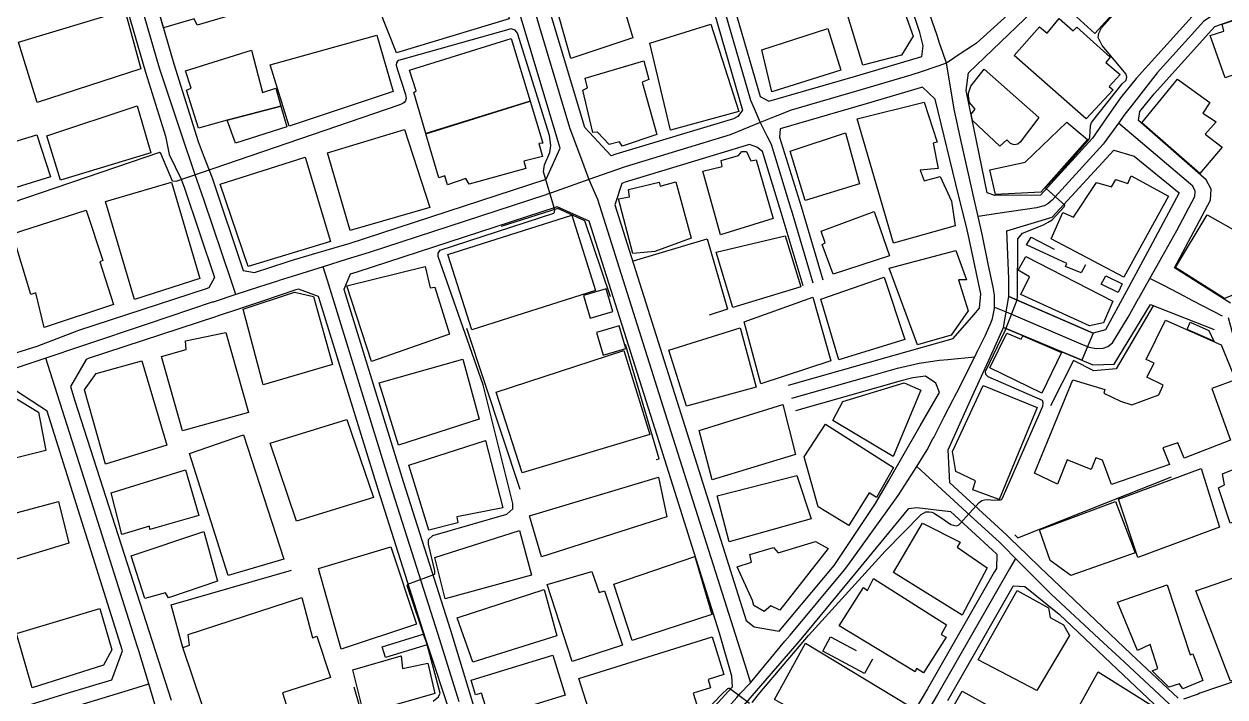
# Model space of a CAD drawing. Header units: millimetres. Extents: x 198785 to 203305, y 542885 to 545889.
# Drawn here: x 201614.2 to 201817.6, y 545173.6 to 545287.6 of the extents above; entities that cross this region are included whole.
import ezdxf

# ---------------------------------------------------------------- set-up
doc = ezdxf.new("R2010")
doc.units = ezdxf.units.MM
doc.linetypes.add('FENCE_25K', pattern=[54.3, 28.7, -9.2, -16.4])
doc.linetypes.add('HIDDEN_BULD_25K', pattern=[28.8, 18.4, -10.4])
for name, color, linetype in [('A0013117', 253, 'Continuous'), ('A0023217', 253, 'Continuous'), ('B0014111', 253, 'Continuous'), ('B0014112', 253, 'Continuous'), ('B0014113', 253, 'Continuous'), ('B0014115', 253, 'Continuous'), ('B0014116', 253, 'Continuous'), ('B0024120', 253, 'Continuous'), ('B0024127', 253, 'Continuous'), ('C0390130', 253, 'Continuous'), ('F0017111', 253, 'Continuous')]:
    doc.layers.add(name, color=color, linetype=linetype)

msp = doc.modelspace()

# ---------------------------------------------------------------- linework, layer by layer
at = {"layer": 'A0013117'}
for points in [[(201743.69, 545345.31), (201721.57, 545338.39), (201721.46, 545338.35), (201720.17, 545336.83), (201720.45, 545336.01), (201730.88, 545302.95), (201738.88, 545275.35), (201740.36, 545274.54), (201755.43, 545278.93), (201766.25, 545282.12), (201766.5, 545283.94), (201765.92, 545286.21), (201759.33, 545305.96), (201746.06, 545343.44), (201743.69, 545345.31)], [(201713.66, 545265.3), (201709.21, 545270.09), (201700.8, 545298.15), (201691.92, 545326.88), (201694.39, 545330.19), (201704.32, 545333.05), (201713.35, 545335.75), (201716.67, 545336.27), (201717.11, 545334.93), (201727.53, 545301.94), (201735.9, 545273.05), (201735.12, 545271.95), (201734.37, 545271.6), (201714.44, 545265.57), (201713.66, 545265.3)], [(201786.35, 545258.63), (201778.6, 545258.6), (201777.35, 545259.01), (201773.79, 545276.36), (201774.19, 545279.35), (201783.64, 545288.45), (201789.5, 545294.59), (201798.7, 545304.94), (201799.98, 545306.38), (201803.17, 545310.14), (201803.19, 545310.17), (201808.86, 545316.86), (201810.56, 545318.41), (201813.65, 545320.88), (201817.63, 545320.24), (201818.3, 545319.75), (201827.93, 545295.69), (201826.49, 545295.19), (201813.58, 545290.63), (201802.57, 545278.4), (201799.89, 545275.11), (201797.55, 545271.74), (201795.17, 545268.29), (201786.35, 545258.63)], [(201604.29, 545270.56), (201594.74, 545298.5), (201599.21, 545303.85), (201613.65, 545319.14), (201616.47, 545319.51), (201622.8, 545313.97), (201626.05, 545307.87), (201626.32, 545307.09), (201627.32, 545304.2), (201629.23, 545298.71), (201634.79, 545279.46), (201638.17, 545268.65), (201638.82, 545265.51), (201640.82, 545261.36), (201641.41, 545259.85), (201646.49, 545244.7), (201645.53, 545242.94), (201645.09, 545242.79), (201623.46, 545235.69), (201623.17, 545235.58), (201616.43, 545233.03), (201610.27, 545231.1), (201610.16, 545231.07), (201583.89, 545222.45)], [(201633.99, 545300.23), (201639.58, 545280.9), (201643.7, 545267.71), (201644.58, 545265.46), (201646.11, 545261.55), (201651.37, 545245.88), (201653.28, 545245.53), (201658.77, 545247.37), (201660.01, 545247.73), (201664.07, 545248.92), (201668.11, 545250.1), (201669.14, 545250.4), (201702.63, 545261.35), (201705.02, 545266.63), (201696, 545296.74)], [(201818.54, 545240.36), (201809.06, 545246.35), (201815.17, 545257.78), (201815.23, 545259.67), (201814.43, 545261.26), (201802.94, 545271.29), (201803.17, 545272.8), (201805.61, 545275.8), (201815.87, 545287.2), (201827.81, 545291.41)], [(201743.66, 545226.43), (201761.6, 545231.53), (201771.59, 545234.36), (201775.06, 545238.35), (201776.05, 545239.48), (201776.28, 545241.95), (201774.26, 545251.24), (201773.82, 545253.25), (201772.55, 545258.43), (201768.53, 545274.88), (201766.37, 545276.94), (201756.84, 545274.13), (201742.26, 545269.88), (201742.18, 545268.48), (201745.81, 545256.71), (201749.5, 545244.29)], [(201746.15, 545243.29), (201742.46, 545255.69), (201739.27, 545266.04), (201738.3, 545266.77), (201737.07, 545267.2), (201716.01, 545260.83), (201715.44, 545260.62), (201714.26, 545256.98), (201726.15, 545219.48), (201736.54, 545186.58), (201737.88, 545185.52), (201742.08, 545184.78), (201751.41, 545195.89), (201758.39, 545206.43), (201760.65, 545210.33), (201765.98, 545219.55), (201769.26, 545225.21), (201768.61, 545226.77), (201766.89, 545227.98), (201764.75, 545227.67), (201762.75, 545227.18), (201744.89, 545222.1)], [(201795.28, 545235.28), (201780.99, 545241.46), (201781.02, 545244.54), (201780.63, 545252.62), (201788.35, 545254.89), (201798.75, 545266.28), (201802.24, 545265.26), (201809.84, 545259.01), (201804.86, 545249.74), (201800.9, 545242.39), (201797.38, 545235.84), (201795.28, 545235.28)], [(201711.42, 545147.82), (201701.36, 545148.91), (201696.64, 545151.29), (201694.71, 545158), (201691.84, 545167.42), (201686.51, 545184.88), (201678.49, 545210.1), (201668.43, 545242.66), (201668.42, 545242.69), (201669.5, 545245.3), (201670.62, 545245.63), (201704.41, 545256.67), (201704.48, 545256.7), (201709.86, 545254.31), (201721.38, 545217.98), (201731.96, 545184.5), (201734.05, 545177.19), (201734.12, 545175.29), (201720.39, 545160.22), (201714.07, 545149.48), (201711.42, 545147.82)], [(201660.73, 545242.73), (201660.26, 545242.59), (201654.6, 545240.7), (201650.89, 545239.46), (201646.94, 545238.14), (201646.66, 545238.04), (201625.12, 545230.97), (201624.73, 545230.82), (201622.13, 545226.24), (201622.84, 545223.78), (201635.93, 545183.11), (201639.16, 545173.06)], [(201686.77, 545169.75), (201682.19, 545183.56), (201674.2, 545208.75), (201664.14, 545241.29), (201664.08, 545241.47), (201660.73, 545242.73)], [(201809.64, 545173.43), (201801.73, 545180.87), (201787.32, 545194.6), (201786.36, 545195.53), (201784.06, 545197.75), (201781.3, 545200.43), (201780.65, 545201.06), (201771.01, 545209.91), (201770.74, 545215.51), (201774.53, 545223.9), (201777.88, 545231.33), (201780.09, 545236.24), (201793.36, 545230.69), (201795.22, 545229.91), (201798.82, 545229.99), (201805, 545240.1), (201815.78, 545235.9)], [(201601.39, 545168.04), (201621.55, 545174.26), (201629.13, 545176.56), (201630.89, 545181.43), (201618.14, 545222.05), (201611.65, 545226.29), (201585.38, 545217.68)], [(201738.09, 545127.03), (201736.26, 545127.21), (201718.17, 545137.49), (201716.49, 545144.92), (201725.28, 545159.63), (201735.74, 545171.74), (201744.07, 545181.39), (201745.84, 545183.44), (201755.21, 545194.8), (201764.08, 545205.58), (201765.41, 545205.74), (201771.12, 545205.06), (201778.24, 545198.52), (201778.96, 545197.82), (201778.88, 545195.38), (201778.5, 545194.77), (201767.21, 545175.03), (201747.44, 545141.73), (201739.02, 545127.89), (201738.43, 545127.14), (201738.09, 545127.03)], [(201770.67, 545173.02), (201781.74, 545192.38), (201781.79, 545192.46), (201783.71, 545192.36), (201789.5, 545187.68), (201799.32, 545178.32), (201806.62, 545171.47)], [(201839.15, 545183.04), (201813.35, 545174.25), (201813.04, 545174.11), (201810.59, 545173.23)]]:
    msp.add_lwpolyline(points, dxfattribs=at)
at = {"layer": 'A0023217'}
for points in [[(201770.46, 545281.03), (201769.79, 545282.96), (201769.28, 545284.42), (201768.85, 545285.67), (201757.93, 545317.15), (201754.21, 545327.87), (201747.31, 545346.46), (201746.56, 545348.48), (201745.56, 545351.19)], [(201717.6, 545339.22), (201718.3, 545336.98), (201718.43, 545336.55), (201720.43, 545330.19), (201728.4, 545305), (201729.05, 545302.95), (201737.24, 545274.73), (201737.86, 545273.31), (201738.9, 545270.94)], [(201688.39, 545330.34), (201689.31, 545327.96), (201689.85, 545326.54), (201690.15, 545325.53), (201699.4, 545294.35), (201706.6, 545270.09), (201709.01, 545263.63), (201709.88, 545261.28)], [(201800.04, 545309.95), (201798.28, 545307.99), (201797.62, 545307.26), (201785.97, 545294.26), (201784.38, 545292.48), (201775.52, 545284.41), (201774.66, 545283.84), (201772.95, 545282.7), (201770.46, 545281.03)], [(201650.1, 545241.83), (201649.3, 545244.2), (201644.72, 545257.75), (201643.17, 545262.28), (201642.38, 545264.6), (201641.65, 545266.78), (201639.29, 545273.88), (201637.19, 545280.18), (201631.61, 545299.47), (201629.61, 545305.25), (201629.13, 545306.62)], [(201831.92, 545294.96), (201828.67, 545293.83), (201827.15, 545293.3), (201819.36, 545290.55), (201816.98, 545289.66), (201815.19, 545288.9), (201813.98, 545288.09), (201812.98, 545286.98), (201806.12, 545279.35), (201801.78, 545273.78), (201800.66, 545272.34), (201799.57, 545270.85)], [(201770.46, 545281.03), (201766.31, 545279.62), (201764.4, 545278.97), (201756.14, 545276.53), (201753.83, 545275.86), (201744.11, 545273.03), (201741.42, 545271.95), (201738.9, 545270.94)], [(201775.81, 545255.04), (201774.98, 545258.72), (201774.92, 545258.97), (201772.77, 545268.5), (201771.71, 545273.19), (201770.89, 545278.33), (201770.46, 545281.03)], [(201738.9, 545270.94), (201736.01, 545269.77), (201733.8, 545268.87), (201725.31, 545266.28), (201716.05, 545263.45), (201714.56, 545262.93), (201709.88, 545261.28)], [(201738.9, 545270.94), (201740, 545268.71), (201740.73, 545267.26), (201744.1, 545256.32), (201744.14, 545256.2), (201747.83, 545243.79)], [(201799.57, 545270.85), (201797.13, 545267.52), (201796.96, 545267.28), (201789.39, 545259), (201788.31, 545257.82), (201787.62, 545257.17), (201786.96, 545256.86), (201785.68, 545256.51), (201779.13, 545255.54), (201775.81, 545255.04)], [(201804.88, 545244.54), (201806.56, 545247.54), (201806.88, 545248.11), (201809.45, 545252.68), (201812.51, 545258.4), (201812.54, 545259.34), (201812.14, 545260.14), (201811.74, 545260.48), (201801.01, 545269.62), (201799.57, 545270.85)], [(201709.88, 545261.28), (201703.54, 545259.05), (201703.51, 545259.04), (201702.44, 545258.66), (201686.18, 545253.35), (201672.7, 545248.94), (201668.79, 545247.73), (201664.88, 545246.51)], [(201709.88, 545261.28), (201710.88, 545258.99), (201711.33, 545257.94), (201723.78, 545218.62), (201736.57, 545178.21), (201737.25, 545176.05)], [(201778.59, 545239.68), (201778.59, 545241.29), (201778.54, 545241.72), (201778.35, 545243.08), (201777.57, 545246.73), (201776.51, 545251.73), (201775.81, 545255.04)], [(201664.88, 545246.51), (201660.39, 545245.09), (201657.44, 545244.16), (201657.17, 545244.08), (201654.09, 545243.1), (201653.96, 545243.06), (201650.1, 545241.83)], [(201687.94, 545172.79), (201684.35, 545184.22), (201677.1, 545207.06), (201676.35, 545209.42), (201665.61, 545244.16), (201664.88, 545246.51)], [(201778.59, 545239.68), (201780.54, 545238.85), (201793.56, 545233.31), (201794.57, 545232.88), (201795.78, 545232.67), (201796.94, 545232.71), (201797.75, 545233.03), (201798.53, 545233.61), (201801.19, 545237.97), (201802.96, 545241.12), (201803.01, 545241.21), (201804.88, 545244.54)], [(201817.16, 545238.13), (201812.14, 545240.75), (201809.81, 545241.96), (201807.12, 545243.37), (201804.88, 545244.54)], [(201650.1, 545241.83), (201646.24, 545240.54), (201646.1, 545240.49), (201635.11, 545236.81), (201624.29, 545233.18), (201623.99, 545233.08), (201617.95, 545231.05)], [(201775.21, 545231.28), (201775.75, 545232.36), (201775.8, 545232.46), (201776.92, 545234.71), (201777.03, 545234.93), (201777.99, 545237.12), (201778.25, 545237.72), (201778.59, 545239.43), (201778.59, 545239.68)], [(201617.95, 545231.05), (201610.96, 545228.71), (201610.9, 545228.69), (201609.35, 545228.17), (201597.77, 545224.37), (201584.63, 545220.07)], [(201635.36, 545175.84), (201633.68, 545181.43), (201633.41, 545182.27), (201632.67, 545184.62), (201626.05, 545205.5), (201618.68, 545228.73), (201617.95, 545231.05)], [(201744.27, 545224.27), (201757.38, 545227.99), (201762.17, 545229.35), (201765.82, 545230.17), (201769.23, 545230.66), (201770.69, 545230.81), (201775.21, 545231.28)], [(201765.4, 545212.69), (201767.19, 545215.51), (201768.15, 545217.36), (201768.27, 545217.6), (201770.06, 545221.08), (201771.59, 545224.05), (201771.86, 545224.57), (201772.19, 545225.21), (201775.21, 545231.28)], [(201737.25, 545176.05), (201743.09, 545183.06), (201743.96, 545184.11), (201753.15, 545195.17), (201753.75, 545195.89), (201761.68, 545206.97), (201762.24, 545207.75), (201762.37, 545207.95), (201765.4, 545212.69)], [(201765.4, 545212.69), (201767.53, 545210.73), (201773.84, 545204.94), (201779.45, 545199.79), (201779.81, 545199.44), (201779.85, 545199.4), (201780.12, 545199.12), (201782.13, 545197.1)], [(201782.13, 545197.1), (201781.12, 545195.33), (201768.94, 545174.03), (201753.56, 545148.12), (201749.16, 545140.7), (201740.66, 545126.75), (201740.02, 545125.93), (201739.3, 545125.44), (201738.13, 545125.1), (201736.59, 545125.14), (201735.35, 545125.43), (201717.38, 545135.64), (201716.69, 545136.16), (201716.3, 545136.75), (201715.59, 545138.09), (201713.68, 545141.68)], [(201782.13, 545197.1), (201785.14, 545194.07), (201785.25, 545193.96), (201788.15, 545191.04), (201797.05, 545182.8), (201800.52, 545179.59), (201809.02, 545171.61), (201811.21, 545169.56)], [(201602.12, 545165.65), (201617.39, 545170.36), (201622.28, 545171.87), (201632.68, 545175.03), (201635.36, 545175.84)], [(201657.95, 545105.27), (201657.44, 545107.06), (201651.76, 545127.07), (201647.63, 545139.91), (201644.58, 545149.38), (201636.65, 545171.55), (201636.42, 545172.31), (201636.39, 545172.43), (201635.36, 545175.84)], [(201713.68, 545141.68), (201714.24, 545144.17), (201714.86, 545145.85), (201715.32, 545147.12), (201715.62, 545147.95), (201718.21, 545152.12), (201723.09, 545160.22), (201723.49, 545160.68), (201734.91, 545173.55), (201735.14, 545173.8), (201735.45, 545174.14), (201737.25, 545176.05)]]:
    msp.add_lwpolyline(points, dxfattribs=at)
at = {"layer": 'B0014111'}
for points in [[(201786.1, 545271.82), (201782.9, 545267.6), (201782.51, 545267.3), (201781.93, 545267.18), (201781.75, 545267.21), (201781.26, 545267.4), (201780.68, 545268.01), (201779.48, 545266.94), (201774.87, 545271.3), (201774.64, 545272.37), (201775.29, 545273.21), (201774.34, 545274.35), (201774.14, 545275.49), (201774.15, 545275.92), (201774.54, 545277.1), (201776.83, 545279.97), (201786.1, 545271.82)], [(201777.35, 545195.5), (201773.12, 545187.49), (201761.46, 545194.73), (201766.4, 545203.1), (201772.78, 545199.87), (201772.25, 545198.98), (201777.35, 545195.5)]]:
    msp.add_lwpolyline(points, dxfattribs=at)
at = {"layer": 'B0014112'}
for points in [[(201806.14, 545297.72), (201795.57, 545286.02), (201789.32, 545291.66), (201790.6, 545293.08), (201789.81, 545293.79), (201799.1, 545304.08), (201806.14, 545297.72)], [(201649.3, 545289.15), (201643.54, 545287.45), (201643.07, 545288.53), (201637.86, 545286.98), (201635.47, 545295.28), (201646.94, 545298.65), (201649.3, 545289.15)], [(201717.31, 545285.29), (201706.85, 545281.79), (201703.74, 545292.87), (201714.23, 545295.75), (201717.31, 545285.29)], [(201829.12, 545290.78), (201831.63, 545283.51), (201817.6, 545278.5), (201815.1, 545285.71), (201817.39, 545286.44), (201817.1, 545287.63), (201826.2, 545290.68), (201826.59, 545289.79), (201829.12, 545290.78)], [(201752.56, 545279.83), (201740.86, 545276.14), (201739.16, 545283.25), (201750.36, 545286.9), (201752.56, 545279.83)], [(201652.73, 545283.23), (201654.61, 545276.02), (201656.86, 545276.75), (201657.71, 545273.74), (201648.63, 545271.37), (201643.77, 545269.99), (201641.73, 545276.42), (201642.56, 545276.77), (201641.59, 545279.71), (201652.73, 545283.23)], [(201817.13, 545266.79), (201813.34, 545262.31), (201803.54, 545270.89), (201809.55, 545278.31), (201815.04, 545274.34), (201813.84, 545272.51), (201816.08, 545271.04), (201814.26, 545268.96), (201817.13, 545266.79)], [(201658.71, 545270.22), (201650.05, 545267.45), (201648.64, 545271.35), (201657.71, 545273.72), (201658.71, 545270.22)], [(201618.71, 545261.73), (201606.46, 545257.96), (201604.25, 545265.17), (201616.42, 545268.85), (201618.71, 545261.73)], [(201801.7, 545261.9), (201808.03, 545258.45), (201800.46, 545244.77), (201788.18, 545251.23), (201790.16, 545255.73), (201791.94, 545254.94), (201795.85, 545260.78), (201798.39, 545260.06), (201799.11, 545261.3), (201801.14, 545260.62), (201801.7, 545261.9)], [(201643.98, 545244.54), (201632.95, 545240.99), (201628.03, 545257.55), (201639.2, 545260.82), (201643.98, 545244.54)], [(201724.61, 545260.91), (201727.18, 545251.33), (201721.06, 545249.11), (201717.32, 545248.77), (201714.91, 545258.03), (201716.77, 545258.34), (201716.57, 545259.6), (201721.78, 545260.82), (201721.95, 545260.18), (201724.61, 545260.91)], [(201760.78, 545248.38), (201751.23, 545245.27), (201749.38, 545250.28), (201749.9, 545250.57), (201749.24, 545252.54), (201758.2, 545255.88), (201760.78, 545248.38)], [(201745.76, 545243.12), (201734.24, 545239.59), (201731.41, 545248.98), (201743.13, 545251.78), (201745.76, 545243.12)], [(201797, 545236.99), (201794.67, 545236.48), (201783.05, 545241.84), (201784.49, 545244.79), (201782.58, 545245.94), (201783.87, 545248.25), (201798.58, 545240.7), (201797, 545236.99)], [(201766.08, 545225.59), (201761.42, 545214.34), (201751.18, 545220.49), (201752.86, 545223.69), (201763.27, 545226.84), (201766.08, 545225.59)], [(201744.88, 545214.71), (201730.76, 545210.4), (201728.55, 545218.76), (201742.72, 545223.19), (201744.88, 545214.71)], [(201673.43, 545207.41), (201660.37, 545203.43), (201655.93, 545216.65), (201668.89, 545220.61), (201673.43, 545207.41)], [(201761.49, 545212.52), (201758.58, 545207.42), (201757.32, 545208.22), (201753.9, 545202.69), (201748.69, 545205.86), (201746.36, 545214.33), (201749.95, 545219.83), (201761.49, 545212.52)], [(201687.68, 545203.12), (201682.77, 545201.88), (201679.41, 545212.92), (201692.39, 545217.1), (201695.34, 545205.67), (201687.53, 545204.15), (201687.68, 545203.12)], [(201825.58, 545214.8), (201829.69, 545202.52), (201825.88, 545200.82), (201825.5, 545201.57), (201820.51, 545200.08), (201819.4, 545203.35), (201818.47, 545203.08), (201816.49, 545209.04), (201817.5, 545209.58), (201817.15, 545211.43), (201825.58, 545214.8)], [(201816.67, 545202.39), (201802.81, 545197.25), (201799.57, 545207.12), (201813.58, 545212.33), (201816.67, 545202.39)], [(201643.86, 545204.4), (201635.55, 545201.98), (201635.49, 545202.59), (201630.8, 545201.17), (201628.97, 545208.2), (201641.6, 545212.13), (201643.86, 545204.4)], [(201646.98, 545193.22), (201638.7, 545190.41), (201638.17, 545191.28), (201634.69, 545190.32), (201632.36, 545197.54), (201644.71, 545201.64), (201646.98, 545193.22)], [(201700.17, 545194.26), (201685.54, 545190.23), (201683.82, 545197.25), (201698.15, 545201.85), (201700.17, 545194.26)], [(201730.72, 545187.59), (201717.23, 545183.2), (201714.09, 545192.76), (201727.83, 545197.43), (201730.72, 545187.59)], [(201710.39, 545194.88), (201711.61, 545191.32), (201712.52, 545191.61), (201715.55, 545182.41), (201707.07, 545179.63), (201702.81, 545192.71), (201710.39, 545194.88)], [(201704.48, 545183.97), (201690.26, 545179.5), (201687.6, 545187.03), (201702.33, 545191.82), (201704.48, 545183.97)], [(201791.24, 545184.06), (201785.74, 545174.72), (201775.81, 545179.9), (201782.41, 545191.68), (201787.71, 545188.74), (201788, 545187.08), (201790.24, 545185.87), (201791.24, 545184.06)], [(201678.07, 545180.58), (201678.33, 545178.43), (201682.63, 545179.36), (201683.78, 545174.21), (201671.8, 545170.77), (201669.92, 545178.2), (201678.07, 545180.58)]]:
    msp.add_lwpolyline(points, dxfattribs=at)
at = {"layer": 'B0014113'}
for points in [[(201762.84, 545282.34), (201756.27, 545280.64), (201750.39, 545300.06), (201758.58, 545302.99), (201764.79, 545285.57), (201762.84, 545282.34)], [(201696.41, 545288.49), (201677.31, 545282.73), (201674.38, 545290.15), (201694.31, 545296.15), (201696.41, 545288.49)], [(201634.04, 545280.05), (201616.46, 545274.36), (201613.32, 545284.58), (201631.32, 545289.97), (201634.04, 545280.05)], [(201735.27, 545272.79), (201723.69, 545269.64), (201720.23, 545284.41), (201730.52, 545287.63), (201735.27, 545272.79)], [(201789.54, 545288.56), (201791.9, 545286.48), (201792.52, 545287.09), (201798.13, 545282.01), (201797.4, 545281.09), (201799.86, 545279.1), (201798, 545277.07), (201798.66, 545276.5), (201794.1, 545271.6), (201781.89, 545282.32), (201786.17, 545287.16), (201787.49, 545286.06), (201789.54, 545288.56)], [(201676.75, 545276.19), (201659.11, 545270.35), (201655.94, 545280.74), (201673.98, 545285.72), (201676.75, 545276.19)], [(201699.94, 545274.58), (201682.28, 545269.1), (201680.27, 545276.03), (201680.63, 545276.33), (201679.5, 545279.8), (201696.74, 545285.18), (201699.94, 545274.58)], [(201718.9, 545277.76), (201721.38, 545268.9), (201715.51, 545266.95), (201715.08, 545267.66), (201713.34, 545267.24), (201711.35, 545269.3), (201710.57, 545269.26), (201708.84, 545276.42), (201709.63, 545276.85), (201709.25, 545278.44), (201719.19, 545281.39), (201720.06, 545278.23), (201718.9, 545277.76)], [(201635.7, 545265.82), (201620.41, 545261.16), (201618.09, 545268.69), (201633.4, 545273.78), (201635.7, 545265.82)], [(201699.18, 545263.14), (201689.59, 545260.5), (201689.05, 545261.46), (201685.95, 545260.37), (201685.48, 545261.91), (201684.46, 545261.6), (201682.3, 545269.06), (201699.95, 545274.56), (201702.1, 545267.45), (201701.41, 545267.41), (201702.01, 545265.2), (201698.85, 545264.41), (201699.18, 545263.14)], [(201765.99, 545262.85), (201766.65, 545261.06), (201769.38, 545261.8), (201771.27, 545257.64), (201771.89, 545253.42), (201761.48, 545250.51), (201755.3, 545271.59), (201766.64, 545274.42), (201768.85, 545267.63), (201768.18, 545267.45), (201769.05, 545263.16), (201765.99, 545262.85)], [(201682.97, 545256.53), (201669.44, 545252.68), (201665.61, 545265.79), (201678.66, 545269.79), (201682.97, 545256.53)], [(201755.69, 545260.56), (201746.48, 545257.74), (201743.97, 545266.11), (201753.33, 545269.18), (201755.69, 545260.56)], [(201786.4, 545259.16), (201778.73, 545258.75), (201777.77, 545262.94), (201783.77, 545264.21), (201790.79, 545271.03), (201794.32, 545268.09), (201786.4, 545259.16)], [(201736.58, 545266.06), (201737.29, 545264.48), (201738.2, 545264.62), (201741.09, 545254.71), (201732.19, 545251.93), (201729.17, 545262.69), (201732.44, 545263.52), (201732.26, 545264.53), (201735.22, 545265.35), (201735.76, 545266.06), (201736.58, 545266.06)], [(201666.12, 545250.81), (201652.17, 545246.53), (201647.45, 545260.49), (201661.86, 545265.1), (201666.12, 545250.81)], [(201627.07, 545247.36), (201629.4, 545240.1), (201617.65, 545236.22), (201616.23, 545242.07), (201615.38, 545241.79), (201612.26, 545252.07), (201624.73, 545256.12), (201627.6, 545247.56), (201627.07, 545247.36)], [(201711.02, 545242.51), (201690.06, 545235.85), (201686.02, 545248.57), (201706.98, 545255.24), (201711.02, 545242.51)], [(201823.79, 545243.65), (201817.51, 545241.15), (201809.22, 545246.4), (201814.56, 545255.29), (201820.41, 545252.01), (201823.79, 545243.65)], [(201771.24, 545234.92), (201765.54, 545233.27), (201760.75, 545246.28), (201772, 545249.28), (201773.83, 545244.32), (201772.46, 545244.29), (201774.11, 545239.07), (201771.24, 545234.92)], [(201682.18, 545246.58), (201683.02, 545242.92), (201683.82, 545243.05), (201686.27, 545235.12), (201673.06, 545230.48), (201668.92, 545243.28), (201682.18, 545246.58)], [(201763.4, 545234.2), (201752.2, 545230.74), (201749.15, 545241.03), (201759.89, 545244.75), (201763.4, 545234.2)], [(201666.49, 545229.93), (201654.72, 545226.52), (201651.36, 545239.33), (201660.03, 545242.21), (201663.25, 545241.47), (201666.49, 545229.93)], [(201750.88, 545230.56), (201738.99, 545226.66), (201736.19, 545237.2), (201747.81, 545241.38), (201750.88, 545230.56)], [(201815.39, 545225.88), (201818.55, 545217.11), (201810.68, 545214.1), (201809.59, 545216.66), (201807.09, 545215.82), (201808.21, 545213.02), (201798.37, 545209.6), (201796.83, 545213.75), (201795.74, 545214.14), (201794.91, 545212.15), (201790.87, 545213.78), (201789.23, 545209.67), (201785.32, 545211.56), (201791.84, 545227.36), (201797.27, 545225.74), (201797.1, 545225.07), (201799.93, 545223.76), (201801.84, 545223.11), (201806.4, 545224.81), (201807.14, 545226.48), (201804.34, 545227.82), (201805.62, 545230.2), (201804.23, 545230.79), (201807.5, 545237.47), (201816.94, 545233.27), (201819.38, 545227.33), (201815.39, 545225.88)], [(201652.25, 545221.85), (201641.08, 545218.71), (201637.53, 545231.31), (201641.67, 545232.52), (201641.58, 545233.97), (201648.41, 545235.4), (201652.25, 545221.85)], [(201738.19, 545226.09), (201726.43, 545222.91), (201723.44, 545232.37), (201735.5, 545236.16), (201738.19, 545226.09)], [(201780.68, 545235.25), (201783.07, 545234.24), (201783.35, 545234.8), (201789.91, 545231.98), (201786.57, 545225.1), (201777.78, 545229.38), (201780.68, 545235.25)], [(201638.43, 545216.27), (201628.06, 545213.07), (201624.48, 545225.67), (201626.47, 545228.44), (201634.2, 545230.59), (201638.43, 545216.27)], [(201691.32, 545220.72), (201677.66, 545216.29), (201674.38, 545226.82), (201688.52, 545230.85), (201691.32, 545220.72)], [(201720.19, 545218.12), (201698.6, 545211.61), (201694.17, 545225.28), (201715.82, 545232.32), (201720.19, 545218.12)], [(201610.6, 545211.89), (201607.08, 545211.02), (201604.08, 545221.77), (201612.52, 545224.44), (201616.71, 545221.9), (201617.93, 545215.38), (201610.23, 545213.48), (201610.6, 545211.89)], [(201785.79, 545222.69), (201779.33, 545207.09), (201774.92, 545208.74), (201775.34, 545210.27), (201772.04, 545211.8), (201771.48, 545215.2), (201776.67, 545226.38), (201785.79, 545222.69)], [(201658.21, 545196.99), (201648.79, 545194.2), (201642.24, 545214.85), (201651.38, 545218.04), (201658.21, 545196.99)], [(201723.1, 545204.16), (201701.85, 545197.37), (201699.85, 545204.3), (201721.66, 545210.89), (201723.1, 545204.16)], [(201747.51, 545203.81), (201733.61, 545199.93), (201731.62, 545207.7), (201745.1, 545211.17), (201747.51, 545203.81)], [(201621.81, 545199.68), (201609.68, 545196.02), (201607.62, 545203.43), (201620.05, 545206.72), (201621.81, 545199.68)], [(201802.41, 545198.02), (201791.48, 545194.19), (201788.02, 545196.75), (201786.16, 545201.96), (201799.05, 545206.74), (201802.41, 545198.02)], [(201680.67, 545185.99), (201667.96, 545181.73), (201664.12, 545195.38), (201676.34, 545199.07), (201680.67, 545185.99)], [(201750.38, 545198.79), (201742.21, 545188.31), (201740.72, 545189.06), (201739.55, 545188.1), (201737.8, 545189.11), (201737.6, 545190), (201734.99, 545195.65), (201737.44, 545196.46), (201737.14, 545197.75), (201741.16, 545198.95), (201741.94, 545198.07), (201748.24, 545199.97), (201750.38, 545198.79)], [(201825.68, 545178.96), (201818.54, 545176.32), (201812.68, 545191.6), (201820.65, 545194.39), (201825.68, 545178.96)], [(201758.06, 545193.69), (201770.42, 545185.86), (201769.56, 545184.2), (201770.39, 545183.77), (201766.57, 545177.69), (201765.36, 545178.45), (201765.11, 545177.89), (201752.25, 545185.68), (201756.41, 545192.16), (201757.06, 545191.66), (201758.06, 545193.69)], [(201807.79, 545192.64), (201811.69, 545180.74), (201812.17, 545180.94), (201813.86, 545176.4), (201810.47, 545175.02), (201809.89, 545175.88), (201808.07, 545175.31), (201805.28, 545178.04), (201806.24, 545178.45), (201804.93, 545182.52), (201802.76, 545181.49), (201799.39, 545189.67), (201807.79, 545192.64)], [(201627.7, 545179), (201615.61, 545175.16), (201612.94, 545184.38), (201627.07, 545188.6), (201629.1, 545181.63), (201627.7, 545179)], [(201725.32, 545171.43), (201725.87, 545169.66), (201723.2, 545168.83), (201723.74, 545167.11), (201717.54, 545165.16), (201716.92, 545167.14), (201713.87, 545166.19), (201712.79, 545169.63), (201710.65, 545168.96), (201708.2, 545176.77), (201730.75, 545183.84), (201732.76, 545177.44), (201730.06, 545176.59), (201730.5, 545175.19), (201727.55, 545174.26), (201728.16, 545172.32), (201725.32, 545171.43)], [(201764.1, 545172.13), (201758.94, 545163.24), (201741.32, 545173.2), (201746.59, 545182.75), (201764.1, 545172.13)], [(201703.77, 545180.73), (201705.85, 545173.94), (201693.03, 545170), (201691.71, 545174.3), (201690.7, 545173.99), (201689.93, 545176.48), (201703.77, 545180.73)], [(201805.93, 545171.75), (201801.01, 545163.73), (201791.53, 545169.65), (201796.12, 545177.87), (201805.93, 545171.75)], [(201785.7, 545167.64), (201777.39, 545153.68), (201765.09, 545160.54), (201773.09, 545174.59), (201785.7, 545167.64)]]:
    msp.add_lwpolyline(points, dxfattribs=at)
at = {"layer": 'B0014115'}
msp.add_lwpolyline([(201661.29, 545190.49), (201663.07, 545183.66), (201663.8, 545183.95), (201666.15, 545176.93), (201657.99, 545174.32), (201660.71, 545165.67), (201647.83, 545162.05), (201641.11, 545181.99), (201642.27, 545182.41), (201642.04, 545184.23), (201661.29, 545190.49)], dxfattribs=at)
at = {"layer": 'B0014116', "linetype": 'HIDDEN_BULD_25K', "flags": 128}
for points in [[(201793.97, 545246.86), (201793.22, 545245.5), (201790.58, 545246.55), (201790.83, 545247.04), (201783.99, 545250.2), (201784.76, 545251.5), (201793.97, 545246.86)], [(201800.18, 545243.62), (201799.53, 545242.14), (201796.62, 545243.55), (201797.4, 545244.99), (201800.18, 545243.62)], [(201814.87, 545235.7), (201815.68, 545233.89), (201811.21, 545235.91), (201811.72, 545237.13), (201814.87, 545235.7)], [(201682.5, 545182.48), (201675.46, 545180.31), (201674.9, 545182.13), (201681.81, 545184.27), (201682.5, 545182.48)], [(201757.92, 545180.02), (201756.53, 545177.63), (201749.49, 545181.41), (201750.81, 545183.81), (201757.92, 545180.02)]]:
    msp.add_lwpolyline(points, dxfattribs=at)
at = {"layer": 'B0024120', "linetype": 'FENCE_25K', "flags": 128}
for points in [[(201713.54, 545241.43), (201709.18, 545254.29), (201704.62, 545256.4), (201684.56, 545249.99), (201698.85, 545206.86), (201721.76, 545214), (201716.08, 545233.33)], [(201717.43, 545247.5), (201729.93, 545251.24), (201733.36, 545239.32), (201721.25, 545235.36)], [(201805.46, 545239.92), (201799.15, 545229.22), (201795.4, 545228.86), (201791.92, 545230.64), (201778.62, 545204.27), (201782.52, 545200.6), (201823.81, 545217), (201818.19, 545237.87)], [(201641.11, 545181.99), (201639.15, 545189.23), (201660.68, 545195.46), (201666.73, 545177.49), (201669.25, 545178.06), (201672.09, 545168.45), (201646.25, 545161.21)]]:
    msp.add_lwpolyline(points, dxfattribs=at)
at = {"layer": 'B0024127'}
for points in [[(201713.95, 545238.95), (201712.8, 545242.79), (201708.97, 545241.64), (201710.12, 545237.81), (201713.95, 545238.95)], [(201716.14, 545232.68), (201715, 545236.51), (201711.16, 545235.37), (201712.31, 545231.53), (201716.14, 545232.68)]]:
    msp.add_lwpolyline(points, dxfattribs=at)
at = {"layer": 'C0390130'}
msp.add_lwpolyline([(201795.28, 545235.28), (201793.36, 545230.69), (201780.09, 545236.24), (201780.99, 545241.46), (201795.28, 545235.28)], dxfattribs=at)
at = {"layer": 'F0017111'}
for points, elevation in [([(201737.54, 545172.72), (201738.84, 545174.32), (201747.07, 545184.07), (201760.08, 545198.31), (201766.17, 545204.55), (201766.94, 545205.01), (201767.5, 545205.01), (201767.97, 545204.93), (201768.24, 545204.84), (201769.49, 545204.05), (201771.2, 545202.84), (201772.05, 545202.65), (201772.48, 545202.75), (201772.71, 545202.95), (201775.95, 545206.6), (201776.44, 545206.89), (201776.89, 545207.03), (201777.4, 545207.07), (201778.49, 545206.99), (201779.34, 545207), (201779.59, 545207.03), (201779.75, 545207.09), (201779.88, 545207.21), (201786.73, 545222.89), (201786.78, 545223.45), (201786.67, 545223.86), (201777.5, 545227.86), (201777.09, 545228.24), (201777.06, 545228.76), (201780.41, 545235.83), (201782.38, 545240.89), (201782.44, 545241.51), (201782.5, 545251.24), (201783.32, 545252.21), (201786.85, 545253.6), (201787.68, 545254.04), (201788.33, 545254.44), (201790.37, 545256.66), (201790.46, 545256.95), (201787.3, 545259.75), (201787.26, 545259.84), (201787.28, 545260), (201790.07, 545262.94), (201794.58, 545268.13), (201794.73, 545268.49), (201794.82, 545270.41), (201795, 545270.93), (201800.2, 545277.48), (201800.86, 545278.14), (201800.95, 545278.66), (201800.89, 545279.15), (201796.81, 545283.99), (201796.14, 545285.36), (201796.23, 545286.06), (201796.66, 545286.97), (201806.33, 545297.8)], 20), ([(201683.54, 545172.89), (201684.44, 545173.63), (201684.69, 545174.28), (201682.51, 545182.54), (201679.1, 545192.51), (201679.2, 545192.73), (201683.78, 545194.44), (201683.78, 545195.01), (201682.72, 545199.51), (201682.72, 545200.33), (201683.46, 545200.98), (201696, 545204.61), (201696.98, 545205.51), (201696.98, 545206.41), (201691.99, 545226.52), (201684.37, 545248.26), (201684.37, 545248.83), (201684.7, 545249.32), (201703.93, 545255.62), (201704.06, 545255.79), (201704.12, 545256.13), (201702.21, 545262.61), (201702.37, 545263.76), (201703.27, 545265.88), (201703.44, 545267.03), (201703.19, 545268.74), (201697.79, 545286.08), (201697.38, 545286.57), (201696.73, 545286.81), (201677.63, 545281.48), (201677.45, 545281.33), (201677.3, 545281.08), (201677.25, 545280.69), (201677.48, 545279.86), (201678.84, 545275.69), (201678.92, 545275.04), (201678.84, 545274.62), (201678.62, 545274.33), (201678.4, 545274.19), (201677.72, 545273.91), (201639.95, 545260.96), (201639.38, 545261.04), (201637.41, 545265.7), (201637.17, 545265.87), (201607.13, 545255.65)], 30), ([(201726.14, 545167.54), (201732.34, 545174.02), (201733.39, 545175.04), (201733.59, 545175.11), (201733.71, 545175.11), (201737.09, 545172.57)], 20)]:
    msp.add_lwpolyline(points, dxfattribs=dict(at, elevation=elevation))

doc.saveas('drawing.dxf')
